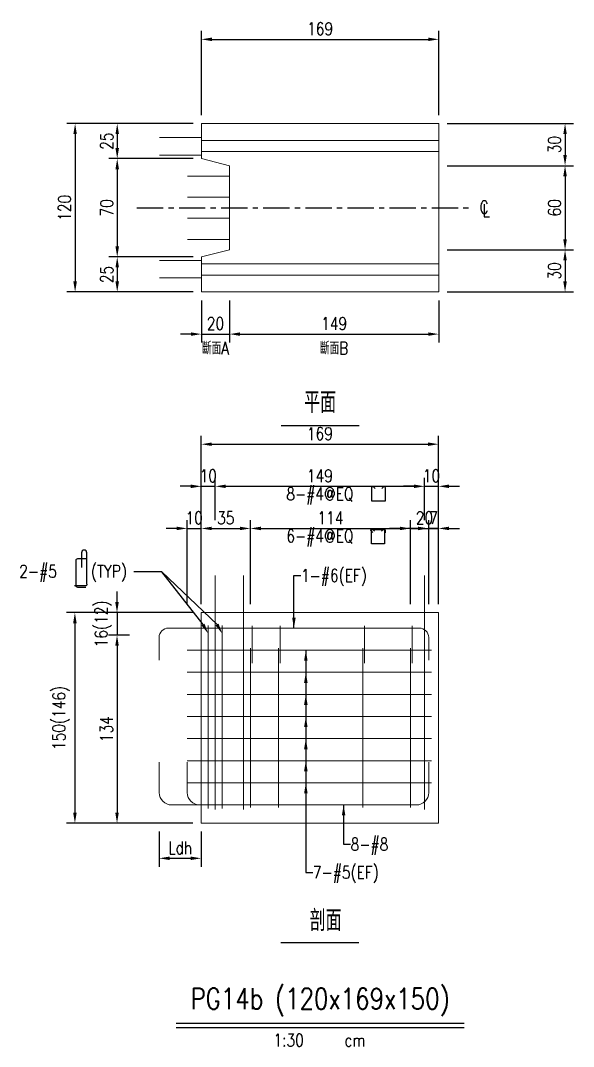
# Model space of a CAD drawing. Extents: x -4754 to 10419, y -19960 to 3841.
# Drawn here: x 7403 to 7797, y 2683 to 3414 of the extents above; entities that cross this region are included whole.
import ezdxf
from ezdxf.enums import TextEntityAlignment as Align

# ---------------------------------------------------------------- set-up
doc = ezdxf.new("R2010")
doc.units = 0
doc.header["$LTSCALE"] = 3
doc.linetypes.add('CENTER', pattern=[2, 1.25, -0.25, 0.25, -0.25])
doc.layers.get('0').update_dxf_attribs({"linetype": 'CONTINUOUS'})
doc.layers.add('HB_0', color=7, linetype='CONTINUOUS', transparency=0.5)
for name, color, linetype in [('HB_DIM', 1, 'CONTINUOUS'), ('HB_TXT_CTEXT', 2, 'CONTINUOUS'), ('鋼筋', 3, 'CONTINUOUS')]:
    doc.layers.add(name, color=color, linetype=linetype)
doc.styles.get("Standard").update_dxf_attribs({"font": 'ROMANS.shx', "width": 0.8, "bigfont": 'LCHINA.shx'})
doc.dimstyles.new('30', dxfattribs={"dimscale": 3, "dimtxt": 3, "dimasz": 2.5, "dimexe": 2, "dimexo": 2, "dimgap": 1, "dimtad": 1, "dimdsep": 46, "dimtxsty": 'Standard', "dimcen": 0, "dimclrd": 256, "dimclre": 256, "dimclrt": 2, "dimadec": 0, "dimazin": 0, "dimtfac": 1, "dimtix": 1, "dimtmove": 2, "dimatfit": 3, "dimfxl": 1, "dimtolj": 1, "dimtzin": 0, "dimarcsym": 0})

# ---------------------------------------------------------------- blocks, each defined once
blk = doc.blocks.new('beam_Topview')
at = {"layer": 'HB_TXT_CTEXT', "color": 4, "linetype": 'Continuous'}
blk.add_line((-27.76, 0), (27.76, 0), dxfattribs=at)
at = {"layer": 'HB_TXT_CTEXT', "color": 4, "linetype": 'Continuous', "width": 0.8}
blk.add_text('平面', height=15, rotation=360, dxfattribs=at).set_placement((0, 16.5), align=Align.MIDDLE)
blk = doc.blocks.new('beam_title')
at = {"layer": 'HB_TXT_CTEXT', "color": 3, "linetype": 'Continuous'}
blk.add_line((-102.52, 3), (102.52, 3), dxfattribs=at)
at = {"layer": 'HB_TXT_CTEXT', "color": 1, "linetype": 'Continuous'}
blk.add_line((-102.52, 0), (102.52, 0), dxfattribs=at)
at = {"color": 3, "linetype": 'Continuous', "width": 0.8}
blk.add_attdef('A', text='', height=15, dxfattribs=at).set_placement((0, 19.49), align=Align.MIDDLE)
at = {"color": 2, "linetype": 'Continuous', "width": 0.8}
for tag, p in [('1:30', (-22.44, -9)), ('CM', (24.84, -9))]:
    blk.add_attdef(tag, text='', height=9, dxfattribs=at).set_placement(p, align=Align.MIDDLE)
blk = doc.blocks.new('*D204')
at = {"layer": 'HB_DIM', "linetype": 'Continuous', "lineweight": -2}
for p, q in [((7532.22, 3346.95), (7532.22, 3406.95)), ((7701.22, 3346.95), (7701.22, 3406.95)), ((7539.72, 3400.95), (7693.72, 3400.95))]:
    blk.add_line(p, q, dxfattribs=at)
at = {"layer": 'HB_DIM'}
for points in [[(7539.72, 3402.2), (7539.72, 3399.7), (7532.22, 3400.95)], [(7693.72, 3399.7), (7693.72, 3402.2), (7701.22, 3400.95)]]:
    blk.add_solid(points, dxfattribs=at)
at = {"layer": 'HB_DIM', "color": 2, "linetype": 'Continuous', "insert": (7616.72, 3408.45), "char_height": 9, "attachment_point": 5, "rotation": 0}
blk.add_mtext('\\A1;169', dxfattribs=at)
blk = doc.blocks.new('*D205')
at = {"layer": 'HB_DIM', "linetype": 'Continuous', "lineweight": -2}
for p, q in [((7532.22, 3214.95), (7532.22, 3184.95)), ((7552.22, 3214.95), (7552.22, 3184.95)), ((7524.72, 3190.95), (7517.22, 3190.95)), ((7532.22, 3190.95), (7552.22, 3190.95)), ((7559.72, 3190.95), (7567.22, 3190.95))]:
    blk.add_line(p, q, dxfattribs=at)
at = {"layer": 'HB_DIM'}
for points in [[(7524.72, 3189.7), (7524.72, 3192.2), (7532.22, 3190.95)], [(7559.72, 3192.2), (7559.72, 3189.7), (7552.22, 3190.95)]]:
    blk.add_solid(points, dxfattribs=at)
at = {"layer": 'HB_DIM', "color": 2, "linetype": 'Continuous', "insert": (7542.22, 3198.45), "char_height": 9, "attachment_point": 5, "rotation": 0}
blk.add_mtext('\\A1;20', dxfattribs=at)
blk = doc.blocks.new('*D206')
at = {"layer": 'HB_DIM', "linetype": 'Continuous', "lineweight": -2}
for p, q in [((7552.22, 3214.95), (7552.22, 3184.95)), ((7701.22, 3214.95), (7701.22, 3184.95)), ((7559.72, 3190.95), (7693.72, 3190.95))]:
    blk.add_line(p, q, dxfattribs=at)
at = {"layer": 'HB_DIM'}
for points in [[(7559.72, 3192.2), (7559.72, 3189.7), (7552.22, 3190.95)], [(7693.72, 3189.7), (7693.72, 3192.2), (7701.22, 3190.95)]]:
    blk.add_solid(points, dxfattribs=at)
at = {"layer": 'HB_DIM', "color": 2, "linetype": 'Continuous', "insert": (7626.72, 3198.45), "char_height": 9, "attachment_point": 5, "rotation": 0}
blk.add_mtext('\\A1;149', dxfattribs=at)
blk = doc.blocks.new('*D207')
at = {"layer": 'HB_DIM', "linetype": 'Continuous', "lineweight": -2}
for p, q in [((7526.22, 3340.95), (7436.22, 3340.95)), ((7442.22, 3333.45), (7442.22, 3228.45)), ((7526.22, 3220.95), (7436.22, 3220.95))]:
    blk.add_line(p, q, dxfattribs=at)
at = {"layer": 'HB_DIM'}
for points in [[(7443.47, 3333.45), (7440.97, 3333.45), (7442.22, 3340.95)], [(7440.97, 3228.45), (7443.47, 3228.45), (7442.22, 3220.95)]]:
    blk.add_solid(points, dxfattribs=at)
at = {"layer": 'HB_DIM', "color": 2, "linetype": 'Continuous', "insert": (7434.72, 3280.95), "char_height": 9, "attachment_point": 5, "rotation": 90}
blk.add_mtext('\\A1;120', dxfattribs=at)
blk = doc.blocks.new('*D208')
at = {"layer": 'HB_DIM', "linetype": 'Continuous', "lineweight": -2}
for p, q in [((7526.22, 3340.95), (7466.22, 3340.95)), ((7472.22, 3333.45), (7472.22, 3323.45)), ((7526.22, 3315.95), (7466.22, 3315.95))]:
    blk.add_line(p, q, dxfattribs=at)
at = {"layer": 'HB_DIM'}
for points in [[(7473.47, 3333.45), (7470.97, 3333.45), (7472.22, 3340.95)], [(7470.97, 3323.45), (7473.47, 3323.45), (7472.22, 3315.95)]]:
    blk.add_solid(points, dxfattribs=at)
at = {"layer": 'HB_DIM', "color": 2, "linetype": 'Continuous', "insert": (7464.72, 3328.45), "char_height": 9, "attachment_point": 5, "rotation": 90}
blk.add_mtext('\\A1;25', dxfattribs=at)
blk = doc.blocks.new('*D209')
at = {"layer": 'HB_DIM', "linetype": 'Continuous', "lineweight": -2}
for p, q in [((7526.22, 3315.95), (7466.22, 3315.95)), ((7472.22, 3308.45), (7472.22, 3253.45)), ((7526.22, 3245.95), (7466.22, 3245.95))]:
    blk.add_line(p, q, dxfattribs=at)
at = {"layer": 'HB_DIM'}
for points in [[(7473.47, 3308.45), (7470.97, 3308.45), (7472.22, 3315.95)], [(7470.97, 3253.45), (7473.47, 3253.45), (7472.22, 3245.95)]]:
    blk.add_solid(points, dxfattribs=at)
at = {"layer": 'HB_DIM', "color": 2, "linetype": 'Continuous', "insert": (7464.72, 3280.95), "char_height": 9, "attachment_point": 5, "rotation": 90}
blk.add_mtext('\\A1;70', dxfattribs=at)
blk = doc.blocks.new('*D210')
at = {"layer": 'HB_DIM', "linetype": 'Continuous', "lineweight": -2}
for p, q in [((7526.22, 3245.95), (7466.22, 3245.95)), ((7472.22, 3238.45), (7472.22, 3228.45)), ((7526.22, 3220.95), (7466.22, 3220.95))]:
    blk.add_line(p, q, dxfattribs=at)
at = {"layer": 'HB_DIM'}
for points in [[(7473.47, 3238.45), (7470.97, 3238.45), (7472.22, 3245.95)], [(7470.97, 3228.45), (7473.47, 3228.45), (7472.22, 3220.95)]]:
    blk.add_solid(points, dxfattribs=at)
at = {"layer": 'HB_DIM', "color": 2, "linetype": 'Continuous', "insert": (7464.72, 3233.45), "char_height": 9, "attachment_point": 5, "rotation": 90}
blk.add_mtext('\\A1;25', dxfattribs=at)
blk = doc.blocks.new('*D211')
at = {"layer": 'HB_DIM', "linetype": 'Continuous', "lineweight": -2}
for p, q in [((7707.22, 3340.95), (7797.22, 3340.95)), ((7791.22, 3333.45), (7791.22, 3318.45)), ((7707.22, 3310.95), (7797.22, 3310.95))]:
    blk.add_line(p, q, dxfattribs=at)
at = {"layer": 'HB_DIM'}
for points in [[(7792.47, 3333.45), (7789.97, 3333.45), (7791.22, 3340.95)], [(7789.97, 3318.45), (7792.47, 3318.45), (7791.22, 3310.95)]]:
    blk.add_solid(points, dxfattribs=at)
at = {"layer": 'HB_DIM', "color": 2, "linetype": 'Continuous', "insert": (7783.72, 3325.95), "char_height": 9, "attachment_point": 5, "rotation": 90}
blk.add_mtext('\\A1;30', dxfattribs=at)
blk = doc.blocks.new('*D212')
at = {"layer": 'HB_DIM', "linetype": 'Continuous', "lineweight": -2}
for p, q in [((7707.22, 3310.95), (7797.22, 3310.95)), ((7791.22, 3303.45), (7791.22, 3258.45)), ((7707.22, 3250.95), (7797.22, 3250.95))]:
    blk.add_line(p, q, dxfattribs=at)
at = {"layer": 'HB_DIM'}
for points in [[(7792.47, 3303.45), (7789.97, 3303.45), (7791.22, 3310.95)], [(7789.97, 3258.45), (7792.47, 3258.45), (7791.22, 3250.95)]]:
    blk.add_solid(points, dxfattribs=at)
at = {"layer": 'HB_DIM', "color": 2, "linetype": 'Continuous', "insert": (7783.72, 3280.95), "char_height": 9, "attachment_point": 5, "rotation": 90}
blk.add_mtext('\\A1;60', dxfattribs=at)
blk = doc.blocks.new('*D213')
at = {"layer": 'HB_DIM', "linetype": 'Continuous', "lineweight": -2}
for p, q in [((7707.22, 3250.95), (7797.22, 3250.95)), ((7791.22, 3243.45), (7791.22, 3228.45)), ((7707.22, 3220.95), (7797.22, 3220.95))]:
    blk.add_line(p, q, dxfattribs=at)
at = {"layer": 'HB_DIM'}
for points in [[(7792.47, 3243.45), (7789.97, 3243.45), (7791.22, 3250.95)], [(7789.97, 3228.45), (7792.47, 3228.45), (7791.22, 3220.95)]]:
    blk.add_solid(points, dxfattribs=at)
at = {"layer": 'HB_DIM', "color": 2, "linetype": 'Continuous', "insert": (7783.72, 3235.95), "char_height": 9, "attachment_point": 5, "rotation": 90}
blk.add_mtext('\\A1;30', dxfattribs=at)
blk = doc.blocks.new('cl')
at = {"layer": 'HB_TXT_CTEXT', "linetype": 'Continuous', "width": 0.8}
for s, p in [('C', (-0.18, 0.11)), ('L', (0.23, -0.56))]:
    blk.add_text(s, height=2.5, dxfattribs=at).set_placement(p, align=Align.MIDDLE)
blk = doc.blocks.new('beam_SectionSide')
at = {"layer": 'HB_TXT_CTEXT', "color": 4, "linetype": 'Continuous'}
blk.add_line((-27.76, 0), (27.76, 0), dxfattribs=at)
at = {"layer": 'HB_TXT_CTEXT', "color": 4, "linetype": 'Continuous', "width": 0.8}
blk.add_text(' 剖面', height=15, rotation=360, dxfattribs=at).set_placement((0, 16.5), align=Align.MIDDLE)
blk = doc.blocks.new('rebar_arrowD')
at = {"color": 1, "linetype": 'Continuous'}
blk.add_solid([(-1.25, -7.5), (0, 0), (1.25, -7.5)], dxfattribs=at)
blk = doc.blocks.new('*D445')
at = {"layer": 'HB_DIM', "linetype": 'Continuous', "lineweight": -2}
for p, q in [((7502.14, 2836.51), (7502.14, 2811.51)), ((7532.07, 2836.51), (7532.07, 2811.51)), ((7509.64, 2817.51), (7524.57, 2817.51))]:
    blk.add_line(p, q, dxfattribs=at)
at = {"layer": 'HB_DIM'}
for points in [[(7509.64, 2818.76), (7509.64, 2816.26), (7502.14, 2817.51)], [(7524.57, 2816.26), (7524.57, 2818.76), (7532.07, 2817.51)]]:
    blk.add_solid(points, dxfattribs=at)
at = {"layer": 'HB_DIM', "color": 2, "linetype": 'Continuous', "insert": (7517.1, 2825.01), "char_height": 9, "attachment_point": 5, "rotation": 0}
blk.add_mtext('\\A1;Ldh', dxfattribs=at)
blk = doc.blocks.new('rebar_arrowU')
at = {"color": 1, "linetype": 'Continuous'}
blk.add_solid([(-1.25, -7.5), (0, 0), (1.25, -7.5)], dxfattribs=at)
blk = doc.blocks.new('rebar_2Tie_180_90')
at = {"layer": 'HB_TXT_CTEXT', "linetype": 'Continuous'}
for points in [[(46.52, -8.69), (46.52, 13.68, 1), (42.68, 13.68), (42.68, 3.28)], [(45.67, 9.28), (39.8, 9.28, 0.414214), (38.6, 8.08), (38.6, -9.57)], [(46.52, -8.69, -0.414214), (45.32, -9.89), (37.81, -9.89)], [(38.6, -9.57, 0.414214), (39.8, -10.77), (45.67, -10.77)]]:
    blk.add_lwpolyline(points, format="xyb", dxfattribs=at)
at = {"color": 2, "linetype": 'Continuous', "width": 0.8}
for tag, p in [('2-D16', (-1.67, 0.43)), ('(TYP)', (49.39, 0.45))]:
    blk.add_attdef(tag, text='', height=9, dxfattribs=at).set_placement(p, align=Align.MIDDLE_LEFT)
blk = doc.blocks.new('*D446')
at = {"layer": 'HB_DIM', "linetype": 'Continuous', "lineweight": -2}
for p, q in [((7532.07, 2998.51), (7532.07, 3118.51)), ((7701.07, 2998.51), (7701.07, 3118.51)), ((7539.57, 3112.51), (7693.57, 3112.51))]:
    blk.add_line(p, q, dxfattribs=at)
at = {"layer": 'HB_DIM'}
for points in [[(7539.57, 3113.76), (7539.57, 3111.26), (7532.07, 3112.51)], [(7693.57, 3111.26), (7693.57, 3113.76), (7701.07, 3112.51)]]:
    blk.add_solid(points, dxfattribs=at)
at = {"layer": 'HB_DIM', "color": 2, "linetype": 'Continuous', "insert": (7616.57, 3120.01), "char_height": 9, "attachment_point": 5, "rotation": 0}
blk.add_mtext('\\A1;169', dxfattribs=at)
blk = doc.blocks.new('*D447')
at = {"layer": 'HB_DIM', "linetype": 'Continuous', "lineweight": -2}
for p, q in [((7532.07, 3058.51), (7532.07, 3088.51)), ((7542.07, 3058.51), (7542.07, 3088.51)), ((7524.57, 3082.51), (7517.07, 3082.51)), ((7532.07, 3082.51), (7542.07, 3082.51)), ((7549.57, 3082.51), (7557.07, 3082.51))]:
    blk.add_line(p, q, dxfattribs=at)
at = {"layer": 'HB_DIM'}
for points in [[(7524.57, 3081.26), (7524.57, 3083.76), (7532.07, 3082.51)], [(7549.57, 3083.76), (7549.57, 3081.26), (7542.07, 3082.51)]]:
    blk.add_solid(points, dxfattribs=at)
at = {"layer": 'HB_DIM', "color": 2, "linetype": 'Continuous', "insert": (7537.07, 3090.01), "char_height": 9, "attachment_point": 5, "rotation": 0}
blk.add_mtext('\\A1;10', dxfattribs=at)
blk = doc.blocks.new('*D448')
at = {"layer": 'HB_DIM', "linetype": 'Continuous', "lineweight": -2}
for p, q in [((7542.07, 3058.51), (7542.07, 3088.51)), ((7691.07, 3058.51), (7691.07, 3088.51)), ((7549.57, 3082.51), (7683.57, 3082.51))]:
    blk.add_line(p, q, dxfattribs=at)
at = {"layer": 'HB_DIM'}
for points in [[(7549.57, 3083.76), (7549.57, 3081.26), (7542.07, 3082.51)], [(7683.57, 3081.26), (7683.57, 3083.76), (7691.07, 3082.51)]]:
    blk.add_solid(points, dxfattribs=at)
at = {"layer": 'HB_DIM', "color": 2, "linetype": 'Continuous', "insert": (7616.57, 3090.01), "char_height": 9, "attachment_point": 5, "rotation": 0}
blk.add_mtext('\\A1;149', dxfattribs=at)
blk = doc.blocks.new('*D449')
at = {"layer": 'HB_DIM', "linetype": 'Continuous', "lineweight": -2}
for p, q in [((7691.07, 3058.51), (7691.07, 3088.51)), ((7701.07, 3058.51), (7701.07, 3088.51)), ((7683.57, 3082.51), (7676.07, 3082.51)), ((7691.07, 3082.51), (7701.07, 3082.51)), ((7708.57, 3082.51), (7716.07, 3082.51))]:
    blk.add_line(p, q, dxfattribs=at)
at = {"layer": 'HB_DIM'}
for points in [[(7683.57, 3081.26), (7683.57, 3083.76), (7691.07, 3082.51)], [(7708.57, 3083.76), (7708.57, 3081.26), (7701.07, 3082.51)]]:
    blk.add_solid(points, dxfattribs=at)
at = {"layer": 'HB_DIM', "color": 2, "linetype": 'Continuous', "insert": (7696.07, 3090.01), "char_height": 9, "attachment_point": 5, "rotation": 0}
blk.add_mtext('\\A1;10', dxfattribs=at)
blk = doc.blocks.new('*D450')
at = {"layer": 'HB_DIM', "linetype": 'Continuous', "lineweight": -2}
for p, q in [((7522.07, 2998.51), (7522.07, 3058.51)), ((7532.07, 2998.51), (7532.07, 3058.51)), ((7514.57, 3052.51), (7507.07, 3052.51)), ((7522.07, 3052.51), (7532.07, 3052.51)), ((7539.57, 3052.51), (7547.07, 3052.51))]:
    blk.add_line(p, q, dxfattribs=at)
at = {"layer": 'HB_DIM'}
for points in [[(7514.57, 3051.26), (7514.57, 3053.76), (7522.07, 3052.51)], [(7539.57, 3053.76), (7539.57, 3051.26), (7532.07, 3052.51)]]:
    blk.add_solid(points, dxfattribs=at)
at = {"layer": 'HB_DIM', "color": 2, "linetype": 'Continuous', "insert": (7527.07, 3060.01), "char_height": 9, "attachment_point": 5, "rotation": 0}
blk.add_mtext('\\A1;10', dxfattribs=at)
blk = doc.blocks.new('*D451')
at = {"layer": 'HB_DIM', "linetype": 'Continuous', "lineweight": -2}
for p, q in [((7532.07, 2998.51), (7532.07, 3058.51)), ((7567.07, 2998.51), (7567.07, 3058.51)), ((7539.57, 3052.51), (7559.57, 3052.51))]:
    blk.add_line(p, q, dxfattribs=at)
at = {"layer": 'HB_DIM'}
for points in [[(7539.57, 3053.76), (7539.57, 3051.26), (7532.07, 3052.51)], [(7559.57, 3051.26), (7559.57, 3053.76), (7567.07, 3052.51)]]:
    blk.add_solid(points, dxfattribs=at)
at = {"layer": 'HB_DIM', "color": 2, "linetype": 'Continuous', "insert": (7549.57, 3060.01), "char_height": 9, "attachment_point": 5, "rotation": 0}
blk.add_mtext('\\A1;35', dxfattribs=at)
blk = doc.blocks.new('*D452')
at = {"layer": 'HB_DIM', "linetype": 'Continuous', "lineweight": -2}
for p, q in [((7567.07, 2998.51), (7567.07, 3058.51)), ((7681.07, 2998.51), (7681.07, 3058.51)), ((7574.57, 3052.51), (7673.57, 3052.51))]:
    blk.add_line(p, q, dxfattribs=at)
at = {"layer": 'HB_DIM'}
for points in [[(7574.57, 3053.76), (7574.57, 3051.26), (7567.07, 3052.51)], [(7673.57, 3051.26), (7673.57, 3053.76), (7681.07, 3052.51)]]:
    blk.add_solid(points, dxfattribs=at)
at = {"layer": 'HB_DIM', "color": 2, "linetype": 'Continuous', "insert": (7624.07, 3060.01), "char_height": 9, "attachment_point": 5, "rotation": 0}
blk.add_mtext('\\A1;114', dxfattribs=at)
blk = doc.blocks.new('*D453')
at = {"layer": 'HB_DIM', "linetype": 'Continuous', "lineweight": -2}
for p, q in [((7681.07, 2998.51), (7681.07, 3058.51)), ((7701.07, 2998.51), (7701.07, 3058.51)), ((7673.57, 3052.51), (7666.07, 3052.51)), ((7681.07, 3052.51), (7701.07, 3052.51)), ((7708.57, 3052.51), (7716.07, 3052.51))]:
    blk.add_line(p, q, dxfattribs=at)
at = {"layer": 'HB_DIM'}
for points in [[(7673.57, 3051.26), (7673.57, 3053.76), (7681.07, 3052.51)], [(7708.57, 3053.76), (7708.57, 3051.26), (7701.07, 3052.51)]]:
    blk.add_solid(points, dxfattribs=at)
at = {"layer": 'HB_DIM', "color": 2, "linetype": 'Continuous', "insert": (7691.07, 3060.01), "char_height": 9, "attachment_point": 5, "rotation": 0}
blk.add_mtext('\\A1;20', dxfattribs=at)
blk = doc.blocks.new('*D454')
at = {"layer": 'HB_DIM', "linetype": 'Continuous', "lineweight": -2}
for p, q in [((7694.07, 2998.51), (7694.07, 3058.51)), ((7701.07, 2998.51), (7701.07, 3058.51)), ((7686.57, 3052.51), (7679.07, 3052.51)), ((7701.07, 3052.51), (7694.07, 3052.51)), ((7708.57, 3052.51), (7716.07, 3052.51))]:
    blk.add_line(p, q, dxfattribs=at)
at = {"layer": 'HB_DIM'}
for points in [[(7686.57, 3051.26), (7686.57, 3053.76), (7694.07, 3052.51)], [(7708.57, 3053.76), (7708.57, 3051.26), (7701.07, 3052.51)]]:
    blk.add_solid(points, dxfattribs=at)
at = {"layer": 'HB_DIM', "color": 2, "linetype": 'Continuous', "insert": (7697.57, 3060.01), "char_height": 9, "attachment_point": 5, "rotation": 0}
blk.add_mtext('\\A1;7', dxfattribs=at)
blk = doc.blocks.new('*D455')
at = {"layer": 'HB_DIM', "linetype": 'Continuous', "lineweight": -2}
for p, q in [((7526.07, 2992.51), (7436.07, 2992.51)), ((7442.07, 2985.01), (7442.07, 2850.01)), ((7526.07, 2842.51), (7436.07, 2842.51))]:
    blk.add_line(p, q, dxfattribs=at)
at = {"layer": 'HB_DIM'}
for points in [[(7443.32, 2985.01), (7440.82, 2985.01), (7442.07, 2992.51)], [(7440.82, 2850.01), (7443.32, 2850.01), (7442.07, 2842.51)]]:
    blk.add_solid(points, dxfattribs=at)
at = {"layer": 'HB_DIM', "color": 2, "linetype": 'Continuous', "insert": (7432.22, 2917.51), "char_height": 9, "attachment_point": 5, "rotation": 90}
blk.add_mtext('\\A1;150(146)', dxfattribs=at)
blk = doc.blocks.new('*D456')
at = {"layer": 'HB_DIM', "linetype": 'Continuous', "lineweight": -2}
for p, q in [((7472.07, 3000.01), (7472.07, 3007.51)), ((7526.07, 2992.51), (7466.07, 2992.51)), ((7472.07, 2992.51), (7472.07, 2976.51)), ((7481.07, 2976.51), (7466.07, 2976.51)), ((7472.07, 2969.01), (7472.07, 2961.51))]:
    blk.add_line(p, q, dxfattribs=at)
at = {"layer": 'HB_DIM'}
for points in [[(7470.82, 3000.01), (7473.32, 3000.01), (7472.07, 2992.51)], [(7473.32, 2969.01), (7470.82, 2969.01), (7472.07, 2976.51)]]:
    blk.add_solid(points, dxfattribs=at)
at = {"layer": 'HB_DIM', "color": 2, "linetype": 'Continuous', "insert": (7462.22, 2984.51), "char_height": 9, "attachment_point": 5, "rotation": 90}
blk.add_mtext('\\A1;16(12)', dxfattribs=at)
blk = doc.blocks.new('*D457')
at = {"layer": 'HB_DIM', "linetype": 'Continuous', "lineweight": -2}
for p, q in [((7481.07, 2976.51), (7466.07, 2976.51)), ((7472.07, 2969.01), (7472.07, 2850.01)), ((7526.07, 2842.51), (7466.07, 2842.51))]:
    blk.add_line(p, q, dxfattribs=at)
at = {"layer": 'HB_DIM'}
for points in [[(7473.32, 2969.01), (7470.82, 2969.01), (7472.07, 2976.51)], [(7470.82, 2850.01), (7473.32, 2850.01), (7472.07, 2842.51)]]:
    blk.add_solid(points, dxfattribs=at)
at = {"layer": 'HB_DIM', "color": 2, "linetype": 'Continuous', "insert": (7464.57, 2909.51), "char_height": 9, "attachment_point": 5, "rotation": 90}
blk.add_mtext('\\A1;134', dxfattribs=at)
blk = doc.blocks.new('dim_rebar_HoopU')
at = {"linetype": 'Continuous'}
blk.add_lwpolyline([(44.17, 4.47), (45.41, 5.71, -0.668179), (46.47, 5.27), (46.47, -4.68), (37.02, -4.68), (37.02, 5.27, -0.668179), (38.09, 5.71), (39.33, 4.47)], format="xyb", dxfattribs=at)
at = {"linetype": 'Continuous', "width": 0.8}
blk.add_attdef('25-D13@EQ', text='', height=9, dxfattribs=at).set_placement((0, 0), align=Align.MIDDLE)
blk = doc.blocks.new('dim_rebar_HoopUwithTie')
at = {"linetype": 'Continuous'}
for points in [[(37.71, 3.13), (36.52, 4.32, -0.668179), (36.95, 5.34), (45.82, 5.34, -0.414214), (46.42, 4.74), (46.42, 2.79)], [(43.88, 4.04), (45.07, 5.23, -0.668179), (46.09, 4.81), (46.09, -4.89), (36.68, -4.89), (36.68, 4.81, -0.668179), (37.71, 5.23), (38.89, 4.04)]]:
    blk.add_lwpolyline(points, format="xyb", dxfattribs=at)
at = {"linetype": 'Continuous', "width": 0.8}
blk.add_attdef('22-D13@EQ', text='', height=9, dxfattribs=at).set_placement((0, 0), align=Align.MIDDLE)

msp = doc.modelspace()

# ---------------------------------------------------------------- linework, layer by layer
at = {"layer": 'HB_0', "lineweight": 5}
for p, q in [((7552.223, 3340.95, 146), (7532.223, 3340.95, 146)), ((7532.223, 3340.95, 146), (7532.223, 3328.95, 146)), ((7701.223, 3340.95, 146), (7552.223, 3340.95, 146)), ((7701.223, 3328.95, 146), (7701.223, 3340.95, 146)), ((7552.223, 3328.95, 146), (7532.223, 3328.95, 146)), ((7532.223, 3328.95, 146), (7532.223, 3320.95, 134)), ((7532.223, 3328.95, 146), (7552.223, 3328.95, 146)), ((7701.223, 3328.95, 146), (7552.223, 3328.95, 146)), ((7552.223, 3328.95, 146), (7701.223, 3328.95, 146)), ((7701.223, 3320.95, 134), (7701.223, 3328.95, 146)), ((7552.223, 3320.95, 134), (7532.223, 3320.95, 134)), ((7532.223, 3320.95, 134), (7532.223, 3315.95, 134)), ((7532.223, 3320.95, 134), (7552.223, 3320.95, 134)), ((7552.223, 3320.95, 134), (7701.223, 3320.95, 134)), ((7701.223, 3320.95, 134), (7552.223, 3320.95, 134)), ((7701.223, 3240.95, 134), (7701.223, 3320.95, 134)), ((7532.223, 3315.95, 134), (7552.223, 3310.95, 134)), ((7552.223, 3310.95, 134), (7552.223, 3250.95, 134)), ((7552.223, 3250.95, 134), (7532.223, 3245.95, 134)), ((7532.223, 3245.95, 134), (7532.223, 3240.95, 134)), ((7532.223, 3240.95, 134), (7552.223, 3240.95, 134)), ((7552.223, 3240.95, 134), (7532.223, 3240.95, 134)), ((7532.223, 3240.95, 134), (7532.223, 3232.95, 150)), ((7701.223, 3240.95, 134), (7552.223, 3240.95, 134)), ((7552.223, 3240.95, 134), (7701.223, 3240.95, 134)), ((7701.223, 3232.95, 150), (7701.223, 3240.95, 134)), ((7532.223, 3232.95, 150), (7552.223, 3232.95, 150)), ((7552.223, 3232.95, 150), (7532.223, 3232.95, 150)), ((7532.223, 3232.95, 150), (7532.223, 3220.95, 150)), ((7701.223, 3232.95, 150), (7552.223, 3232.95, 150)), ((7552.223, 3232.95, 150), (7701.223, 3232.95, 150)), ((7701.223, 3220.95, 150), (7701.223, 3232.95, 150)), ((7532.223, 3220.95, 150), (7552.223, 3220.95, 150)), ((7552.223, 3220.95, 150), (7701.223, 3220.95, 150)), ((7532.073, 2992.507), (7552.073, 2992.507)), ((7532.073, 2976.507, -8), (7532.073, 2992.507)), ((7552.073, 2992.507), (7701.073, 2992.507)), ((7701.073, 2992.507), (7701.073, 2976.507, -8)), ((7532.073, 2842.507, -108), (7532.073, 2988.507, -108)), ((7701.073, 2988.507, -108), (7701.073, 2842.507, -108)), ((7532.073, 2842.507, -13), (7532.073, 2976.507, -13)), ((7552.073, 2842.507, -108), (7532.073, 2842.507, -108)), ((7552.073, 2842.507, -18), (7532.073, 2842.507, -13)), ((7701.073, 2842.507, -108), (7552.073, 2842.507, -108))]:
    msp.add_line(p, q, dxfattribs=at)
at = {"layer": 'HB_0', "color": 1, "linetype": 'CENTER', "ltscale": 5}
msp.add_lwpolyline([(7486.223, 3280.95), (7724.223, 3280.95)], dxfattribs=at)
at = {"layer": 'HB_TXT_CTEXT', "color": 1, "linetype": 'Continuous'}
for points in [[(7533.323, 2984.007), (7504.073, 3021.507), (7484.073, 3021.507)], [(7543.323, 2984.007), (7504.073, 3021.507), (7484.073, 3021.507)], [(7598.073, 2981.507), (7598.073, 2989.007), (7598.073, 3019.007), (7603.073, 3019.007)], [(7606.573, 2965.757), (7606.573, 2871.257), (7606.573, 2807.507), (7611.573, 2807.507)], [(7633.473, 2855.507), (7633.473, 2842.507), (7633.473, 2827.507), (7638.473, 2827.507)]]:
    msp.add_lwpolyline(points, dxfattribs=at)
at = {"layer": '鋼筋', "lineweight": 5}
for p, q in [((7502.286, 3330.95, 13), (7532.223, 3330.95, 13)), ((7502.286, 3318.45, 13), (7532.223, 3318.45, 13)), ((7522.286, 3303.45, 13), (7552.223, 3303.45, 13)), ((7522.286, 3288.45, 13), (7552.223, 3288.45, 13)), ((7522.286, 3273.45, 13), (7552.223, 3273.45, 13)), ((7522.286, 3258.45, 13), (7552.223, 3258.45, 13)), ((7502.286, 3243.45, 13), (7532.223, 3243.45, 13)), ((7502.286, 3230.95, 13), (7532.223, 3230.95, 13)), ((7542.073, 3008.142, -81.055), (7542.073, 3015.762, -81.055)), ((7542.073, 3015.762, -87.405), (7542.073, 2855.507, -87.405)), ((7542.073, 2855.507, -8.595), (7542.073, 3015.762, -8.595)), ((7542.073, 3015.762, -14.945), (7542.073, 3008.142, -14.945)), ((7562.073, 3008.142, -81.055), (7562.073, 3015.762, -81.055)), ((7562.073, 3015.762, -87.405), (7562.073, 2855.507, -87.405)), ((7562.073, 2855.507, -8.595), (7562.073, 3015.762, -8.595)), ((7562.073, 3015.762, -14.945), (7562.073, 3008.142, -14.945)), ((7691.073, 3008.142, -81.055), (7691.073, 3015.762, -81.055)), ((7691.073, 3015.762, -87.405), (7691.073, 2855.507, -87.405)), ((7691.073, 2855.507, -8.595), (7691.073, 3015.762, -8.595)), ((7691.073, 3015.762, -14.945), (7691.073, 3008.142, -14.945)), ((7502.073, 2958.587, -98), (7502.073, 2974.822, -98)), ((7508.758, 2981.507, -98), (7687.388, 2981.507, -98)), ((7537.073, 2857.02, -102.13), (7537.073, 2979.282, -102.13)), ((7537.073, 2979.282, -94.18), (7537.073, 2956.27, -94.18)), ((7547.073, 2857.02, -102.13), (7547.073, 2979.282, -102.13)), ((7547.073, 2979.282, -94.18), (7547.073, 2956.27, -94.18)), ((7568.343, 2956.51, -94.83), (7568.343, 2979.922, -94.83)), ((7568.343, 2979.922, -101.18), (7568.343, 2956.51, -101.18)), ((7588.343, 2956.51, -94.83), (7588.343, 2979.922, -94.83)), ((7588.343, 2979.922, -101.18), (7588.343, 2956.51, -101.18)), ((7648.343, 2956.51, -94.83), (7648.343, 2979.922, -94.83)), ((7648.343, 2979.922, -101.18), (7648.343, 2956.51, -101.18)), ((7682.343, 2956.51, -94.83), (7682.343, 2979.922, -94.83)), ((7682.343, 2979.922, -101.18), (7682.343, 2956.51, -101.18)), ((7694.073, 2974.822, -98), (7694.073, 2958.587, -98)), ((7522.073, 2965.757, -98), (7696.073, 2965.757, -98)), ((7567.073, 2956.392, -93.555), (7567.073, 2964.012, -93.555)), ((7567.073, 2964.012, -99.905), (7567.073, 2856.777, -99.905)), ((7567.073, 2856.777, 3.905), (7567.073, 2964.012, 3.905)), ((7567.073, 2964.012, -2.445), (7567.073, 2956.392, -2.445)), ((7587.073, 2956.392, -93.555), (7587.073, 2964.012, -93.555)), ((7587.073, 2964.012, -99.905), (7587.073, 2856.777, -99.905)), ((7587.073, 2856.777, 3.905), (7587.073, 2964.012, 3.905)), ((7587.073, 2964.012, -2.445), (7587.073, 2956.392, -2.445)), ((7647.073, 2956.392, -93.555), (7647.073, 2964.012, -93.555)), ((7647.073, 2964.012, -99.905), (7647.073, 2856.777, -99.905)), ((7647.073, 2856.777, 3.905), (7647.073, 2964.012, 3.905)), ((7647.073, 2964.012, -2.445), (7647.073, 2956.392, -2.445)), ((7681.073, 2956.392, -93.555), (7681.073, 2964.012, -93.555)), ((7681.073, 2964.012, -99.905), (7681.073, 2856.777, -99.905)), ((7681.073, 2856.777, 3.905), (7681.073, 2964.012, 3.905)), ((7681.073, 2964.012, -2.445), (7681.073, 2956.392, -2.445)), ((7522.073, 2950.007, -98), (7696.073, 2950.007, -98)), ((7522.073, 2934.257, -98), (7696.073, 2934.257, -98)), ((7522.073, 2918.507, -98), (7696.073, 2918.507, -98)), ((7522.073, 2902.757, -98), (7696.073, 2902.757, -98)), ((7502.136, 2885.987, -98), (7502.136, 2864.397, -98)), ((7502.136, 2885.987, -85.5), (7502.136, 2864.397, -85.5)), ((7522.073, 2887.007, -98), (7696.073, 2887.007, -98)), ((7522.136, 2885.987, -70.5), (7522.136, 2864.397, -70.5)), ((7522.136, 2885.987, -55.5), (7522.136, 2864.397, -55.5)), ((7694.073, 2864.397, -98), (7694.073, 2885.987, -98)), ((7694.073, 2864.397, -85.5), (7694.073, 2885.987, -85.5)), ((7694.073, 2864.397, -70.5), (7694.073, 2885.987, -70.5)), ((7694.073, 2864.397, -55.5), (7694.073, 2885.987, -55.5)), ((7522.073, 2871.257, -98), (7696.073, 2871.257, -98)), ((7511.026, 2855.507, -98), (7685.183, 2855.507, -98)), ((7511.026, 2855.507, -85.5), (7685.183, 2855.507, -85.5)), ((7531.026, 2855.507, -70.5), (7685.183, 2855.507, -70.5)), ((7531.026, 2855.507, -55.5), (7685.183, 2855.507, -55.5)), ((7537.073, 2853.045, -88.615), (7537.073, 2853.045, -98.155)), ((7542.073, 2852.332, -84.23), (7542.073, 2852.332, -11.77)), ((7547.073, 2853.045, -88.615), (7547.073, 2853.045, -98.155)), ((7562.073, 2852.332, -84.23), (7562.073, 2852.332, -11.77)), ((7567.073, 2853.602, -96.73), (7567.073, 2853.602, 0.73)), ((7587.073, 2853.602, -96.73), (7587.073, 2853.602, 0.73)), ((7647.073, 2853.602, -96.73), (7647.073, 2853.602, 0.73)), ((7681.073, 2853.602, -96.73), (7681.073, 2853.602, 0.73)), ((7691.073, 2852.332, -84.23), (7691.073, 2852.332, -11.77))]:
    msp.add_line(p, q, dxfattribs=at)
at = {"layer": '鋼筋', "lineweight": 5, "extrusion": (-1, 2.44929e-16, 0)}
for centre, start, end in [((-3015.762, -84.23, -7542.073), 90, 270), ((-3015.762, -11.77, -7542.073), 90, 270), ((-3015.762, -84.23, -7562.073), 90, 270), ((-3015.762, -11.77, -7562.073), 90, 270), ((-3015.762, -84.23, -7691.073), 90, 270), ((-3015.762, -11.77, -7691.073), 90, 270), ((-2979.922, -98.005, -7568.343), 90, 270), ((-2979.922, -98.005, -7588.343), 90, 270), ((-2979.922, -98.005, -7648.343), 90, 270), ((-2979.922, -98.005, -7682.343), 90, 270), ((-2964.012, -96.73, -7567.073), 90, 270), ((-2964.012, 0.73, -7567.073), 90, 270), ((-2964.012, -96.73, -7587.073), 90, 270), ((-2964.012, 0.73, -7587.073), 90, 270), ((-2964.012, -96.73, -7647.073), 90, 270), ((-2964.012, 0.73, -7647.073), 90, 270), ((-2964.012, -96.73, -7681.073), 90, 270), ((-2964.012, 0.73, -7681.073), 90, 270), ((-2855.507, -84.23, -7542.073), 270, 0), ((-2855.507, -11.77, -7542.073), 0, 90), ((-2855.507, -84.23, -7562.073), 270, 0), ((-2855.507, -11.77, -7562.073), 0, 90), ((-2856.777, -96.73, -7567.073), 270, 0), ((-2856.777, 0.73, -7567.073), 0, 90), ((-2856.777, -96.73, -7587.073), 270, 0), ((-2856.777, 0.73, -7587.073), 0, 90), ((-2856.777, -96.73, -7647.073), 270, 0), ((-2856.777, 0.73, -7647.073), 0, 90), ((-2856.777, -96.73, -7681.073), 270, 0), ((-2856.777, 0.73, -7681.073), 0, 90), ((-2855.507, -84.23, -7691.073), 270, 0), ((-2855.507, -11.77, -7691.073), 0, 90)]:
    msp.add_arc(centre, 3.175, start, end, dxfattribs=at)
at = {"layer": '鋼筋', "lineweight": 5, "extrusion": (1, -2.44929e-16, 1.22465e-16)}
for centre, start, end in [((2979.282, -98.155, 7537.073), 270, 90), ((2979.282, -98.155, 7547.073), 270, 90), ((2857.02, -98.155, 7537.073), 180, 270), ((2857.02, -98.155, 7547.073), 180, 270)]:
    msp.add_arc(centre, 3.975, start, end, dxfattribs=at)
at = {"layer": '鋼筋', "lineweight": 5, "extrusion": (0, 0, -1)}
for centre, start, end in [((-7508.758, 2974.822, 98), 0, 90), ((-7687.388, 2974.822, 98), 90, 180)]:
    msp.add_arc(centre, 6.685, start, end, dxfattribs=at)
at = {"layer": '鋼筋', "lineweight": 5}
for centre, start, end in [((7511.026, 2864.397, -98), 180, 270), ((7511.026, 2864.397, -85.5), 180, 270), ((7531.026, 2864.397, -70.5), 180, 270), ((7531.026, 2864.397, -55.5), 180, 270), ((7685.183, 2864.397, -98), 270, 0), ((7685.183, 2864.397, -85.5), 270, 0), ((7685.183, 2864.397, -70.5), 270, 0), ((7685.183, 2864.397, -55.5), 270, 0)]:
    msp.add_arc(centre, 8.89, start, end, dxfattribs=at)

# ---------------------------------------------------------------- block references
at = {"layer": 'HB_0', "linetype": 'Continuous', "xscale": 3.6, "yscale": 3.6, "zscale": 3.6}
msp.add_blockref('cl', (7734.223, 3280.95, 150), dxfattribs=at)
at = {"layer": 'HB_TXT_CTEXT', "color": 0, "linetype": 'Continuous', "rotation": 360}
for name, p in [('beam_Topview', (7616.723, 3125.95)), ('beam_SectionSide', (7616.573, 2757.507))]:
    msp.add_blockref(name, p, dxfattribs=at)
at = {"layer": 'HB_TXT_CTEXT', "linetype": 'Continuous'}
for name, p, values in [('dim_rebar_HoopU', (7616.573, 3076.507, -108), {'25-D13@EQ': '8-#4@EQ'}), ('dim_rebar_HoopUwithTie', (7616.573, 3046.507, -108), {'22-D13@EQ': '6-#4@EQ'}), ('rebar_2Tie_180_90', (7404.073, 3021.507, -88.615), {'2-D16': '2-#5', '(TYP)': '(TYP)'})]:
    msp.add_blockref(name, p, dxfattribs=at).add_auto_attribs(values)
for p, rotation in [((7537.073, 2977.507, -88.615), 209.9999999999997), ((7547.073, 2977.507, -88.615), 209.9999999999997), ((7598.073, 2981.507, -98), 180)]:
    msp.add_blockref('rebar_arrowD', p, dxfattribs=dict(at, rotation=rotation))
for p in [(7606.573, 2965.757, -98), (7606.573, 2950.007, -98), (7606.573, 2934.257, -98), (7606.573, 2918.507, -98), (7606.573, 2902.757, -98), (7606.573, 2887.007, -98), (7606.573, 2871.257, -98), (7633.473, 2855.507)]:
    msp.add_blockref('rebar_arrowU', p, dxfattribs=at)
at = {"layer": 'HB_TXT_CTEXT', "color": 0, "linetype": 'Continuous', "rotation": 360}
msp.add_blockref('beam_title', (7616.723, 2696.95), dxfattribs=at).add_auto_attribs({'A': 'PG14b (120x169x150)', '1:30': '1:30', 'CM': 'cm'})

# ---------------------------------------------------------------- texts
at = {"layer": 'HB_TXT_CTEXT', "linetype": 'Continuous', "width": 0.8}
for s, p in [('斷面A', (7542.223, 3180.95)), ('斷面B', (7626.723, 3180.95))]:
    msp.add_text(s, height=9, dxfattribs=at).set_placement(p, align=Align.MIDDLE_CENTER)
for s, p in [('1-#6(EF)', (7603.073, 3019.007, -98)), ('8-#8', (7638.473, 2827.507)), ('7-#5(EF)', (7611.573, 2807.507, -98))]:
    msp.add_text(s, height=9, dxfattribs=at).set_placement(p, align=Align.MIDDLE_LEFT)

# ---------------------------------------------------------------- dimensions: what is measured, and where the dimension line sits
at = {"layer": 'HB_DIM', "linetype": 'Continuous'}
for base, p1, p2, angle, override, picture, middle in [((7701.223, 3400.95), (7532.223, 3340.95, 134), (7701.223, 3340.95, 134), 0, {"dimpost": '<>'}, '*D204', (7616.723, 3408.45)), ((7442.223, 3220.95), (7532.223, 3340.95, 134), (7532.223, 3220.95, 134), 90, {"dimtad": 4, "dimpost": '<>'}, '*D207', (7434.723, 3280.95)), ((7472.223, 3315.95), (7532.223, 3340.95, 134), (7532.223, 3315.95, 134), 90, {"dimtad": 4, "dimpost": '<>'}, '*D208', (7464.723, 3328.45)), ((7791.223, 3310.95), (7701.223, 3340.95, 134), (7701.223, 3310.95, 134), 90, {"dimtad": 4, "dimpost": '<>'}, '*D211', (7783.723, 3325.95)), ((7472.223, 3245.95), (7532.223, 3315.95, 134), (7532.223, 3245.95, 134), 90, {"dimtad": 4, "dimpost": '<>'}, '*D209', (7464.723, 3280.95)), ((7791.223, 3250.95), (7701.223, 3310.95, 134), (7701.223, 3250.95, 134), 90, {"dimtad": 4, "dimpost": '<>'}, '*D212', (7783.723, 3280.95)), ((7472.223, 3220.95), (7532.223, 3245.95, 134), (7532.223, 3220.95, 134), 90, {"dimtad": 4, "dimpost": '<>'}, '*D210', (7464.723, 3233.45)), ((7791.223, 3220.95), (7701.223, 3250.95, 134), (7701.223, 3220.95, 134), 90, {"dimtad": 4, "dimpost": '<>'}, '*D213', (7783.723, 3235.95)), ((7552.223, 3190.95), (7532.223, 3220.95, 134), (7552.223, 3220.95, 134), 0, {"dimpost": '<>'}, '*D205', (7542.223, 3198.45)), ((7701.223, 3190.95), (7552.223, 3220.95, 134), (7701.223, 3220.95, 134), 0, {"dimpost": '<>'}, '*D206', (7626.723, 3198.45)), ((7701.073, 3112.507), (7532.073, 2992.507, -108), (7701.073, 2992.507, -108), 0, {"dimpost": '<>'}, '*D446', (7616.573, 3120.007)), ((7542.073, 3082.507), (7532.073, 3052.507, -108), (7542.073, 3052.507, -108), 0, {"dimpost": '<>'}, '*D447', (7537.073, 3090.007)), ((7691.073, 3082.507), (7542.073, 3052.507, -108), (7691.073, 3052.507, -108), 0, {"dimpost": '<>'}, '*D448', (7616.573, 3090.007)), ((7701.073, 3082.507), (7691.073, 3052.507, -108), (7701.073, 3052.507, -108), 0, {"dimpost": '<>'}, '*D449', (7696.073, 3090.007)), ((7532.073, 3052.507), (7522.073, 2992.507, -108), (7532.073, 2992.507, -108), 0, {"dimpost": '<>'}, '*D450', (7527.073, 3060.007)), ((7567.073, 3052.507), (7532.073, 2992.507, -108), (7567.073, 2992.507, -108), 0, {"dimpost": '<>'}, '*D451', (7549.573, 3060.007)), ((7681.073, 3052.507), (7567.073, 2992.507, -108), (7681.073, 2992.507, -108), 0, {"dimpost": '<>'}, '*D452', (7624.073, 3060.007)), ((7701.073, 3052.507), (7681.073, 2992.507, -108), (7701.073, 2992.507, -108), 0, {"dimpost": '<>'}, '*D453', (7691.073, 3060.007)), ((7694.073, 3052.507), (7701.073, 2992.507, -108), (7694.073, 2992.507, -108), 0, {"dimpost": '<>'}, '*D454', (7697.573, 3060.007)), ((7472.073, 2842.507), (7487.073, 2976.507, -108), (7532.073, 2842.507, -108), 90, {"dimtad": 4, "dimpost": '<>'}, '*D457', (7464.573, 2909.507))]:
    dim = msp.add_linear_dim(base=base, p1=p1, p2=p2, angle=angle, dimstyle='30', override=override, dxfattribs=at)
    dim.commit()
    dim.dimension.update_dxf_attribs({"geometry": picture, "text_midpoint": middle})
for base, p1, p2, angle, text, override, picture, middle in [((7472.073, 2976.507), (7532.073, 2992.507, -108), (7487.073, 2976.507, -108), 90, '<>(12)', {"dimtad": 4, "dimpost": '<>'}, '*D456', (7462.216, 2984.507)), ((7442.073, 2842.507), (7532.073, 2992.507, -108), (7532.073, 2842.507, -108), 90, '<>(146)', {"dimtad": 4, "dimpost": '<>'}, '*D455', (7432.216, 2917.507)), ((7532.073, 2817.507), (7502.136, 2842.507, -98), (7532.073, 2842.507, -108), 0, 'Ldh', {"dimpost": '<>'}, '*D445', (7517.105, 2825.007))]:
    dim = msp.add_linear_dim(base=base, p1=p1, p2=p2, angle=angle, text=text, dimstyle='30', override=override, dxfattribs=at)
    dim.commit()
    dim.dimension.update_dxf_attribs({"geometry": picture, "text_midpoint": middle})

doc.saveas('drawing.dxf')
